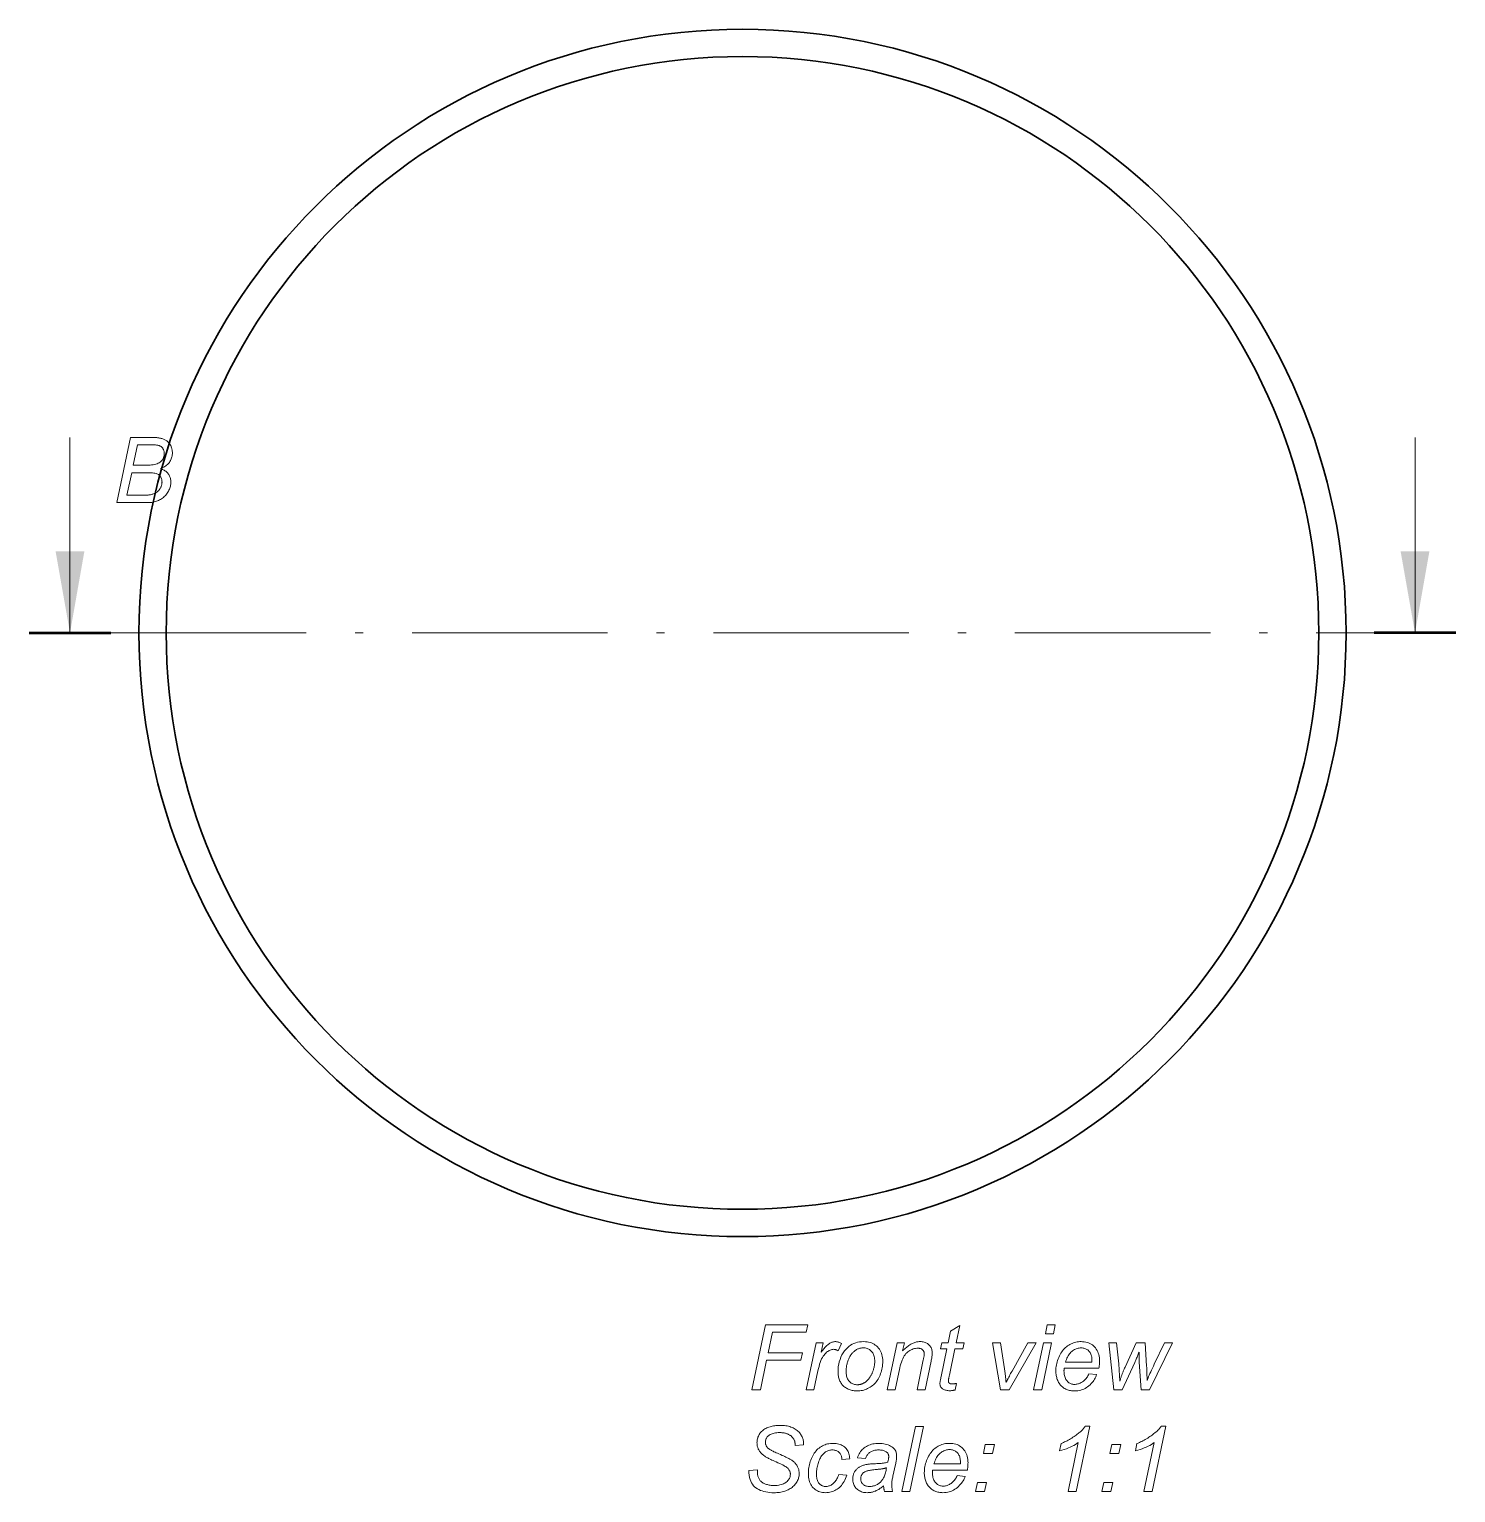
# Model space of a CAD drawing. Extents: x 0 to 297, y 0 to 530.
# Drawn here: x 64.9 to 152.4, y 440.6 to 530.4 of the extents above; entities that cross this region are included whole.
import ezdxf

# ---------------------------------------------------------------- set-up
doc = ezdxf.new("R2010")
doc.units = 0
doc.linetypes.add('DASHDOT', pattern=[18.5, 12, -3, 0.5, -3])

msp = doc.modelspace()

# ---------------------------------------------------------------- linework, layer by layer
at = {"color": 7, "lineweight": 13, "ltscale": 0.3}
for p, q in [((67.377, 493.399), (67.377, 505.399)), ((149.937, 493.399), (149.937, 505.399))]:
    msp.add_line(p, q, dxfattribs=at)
at = {"color": 7, "lineweight": 50, "ltscale": 0.125}
for p, q in [((64.877, 493.399), (69.877, 493.399)), ((152.437, 493.399), (147.437, 493.399))]:
    msp.add_line(p, q, dxfattribs=at)
at = {"color": 7, "linetype": 'DASHDOT', "lineweight": 13}
msp.add_line((69.877, 493.399), (147.437, 493.399), dxfattribs=at)
at = {"color": 7, "lineweight": 13}
for points in [[(70.245, 501.399), (71.082, 505.399), (72.321, 505.399), (72.387, 505.398), (72.449, 505.398), (72.508, 505.396), (72.564, 505.394), (72.616, 505.392), (72.664, 505.389), (72.709, 505.385), (72.751, 505.381), (72.789, 505.377), (72.823, 505.371), (72.876, 505.361), (72.927, 505.35), (72.976, 505.337), (73.024, 505.323), (73.07, 505.308), (73.114, 505.291), (73.157, 505.272), (73.198, 505.253), (73.237, 505.232), (73.275, 505.209), (73.311, 505.185), (73.345, 505.159), (73.378, 505.132), (73.409, 505.103), (73.438, 505.072), (73.466, 505.039), (73.492, 505.005), (73.516, 504.969), (73.539, 504.932), (73.56, 504.893), (73.579, 504.852), (73.596, 504.811), (73.611, 504.768), (73.624, 504.725), (73.636, 504.681), (73.645, 504.637), (73.652, 504.591), (73.657, 504.545), (73.66, 504.497), (73.661, 504.449), (73.659, 504.384), (73.654, 504.32), (73.645, 504.258), (73.632, 504.198), (73.615, 504.139), (73.596, 504.081), (73.572, 504.026), (73.545, 503.972), (73.514, 503.919), (73.479, 503.868), (73.441, 503.819), (73.399, 503.772), (73.353, 503.728), (73.303, 503.686), (73.25, 503.647), (73.192, 503.61), (73.131, 503.575), (73.066, 503.543), (72.997, 503.513), (72.924, 503.486), (72.987, 503.464), (73.047, 503.439), (73.104, 503.412), (73.158, 503.384), (73.208, 503.353), (73.255, 503.319), (73.299, 503.284), (73.339, 503.247), (73.376, 503.207), (73.41, 503.165), (73.44, 503.122), (73.468, 503.077), (73.492, 503.03), (73.513, 502.982), (73.531, 502.933), (73.545, 502.882), (73.556, 502.83), (73.564, 502.776), (73.569, 502.721), (73.571, 502.665), (73.569, 502.599), (73.563, 502.534), (73.554, 502.469), (73.54, 502.405), (73.523, 502.341), (73.503, 502.278), (73.478, 502.216), (73.449, 502.154), (73.417, 502.092), (73.381, 502.032), (73.342, 501.972), (73.3, 501.916), (73.256, 501.862), (73.21, 501.811), (73.161, 501.763), (73.109, 501.718), (73.056, 501.675), (72.999, 501.635), (72.94, 501.598), (72.879, 501.564), (72.816, 501.532), (72.751, 501.504), (72.685, 501.48), (72.618, 501.458), (72.549, 501.44), (72.478, 501.425), (72.406, 501.414), (72.333, 501.405), (72.258, 501.4), (72.182, 501.399)], [(71.26, 503.691), (72.07, 503.691), (72.183, 503.692), (72.29, 503.698), (72.389, 503.707), (72.483, 503.72), (72.57, 503.737), (72.65, 503.757), (72.724, 503.782), (72.791, 503.809), (72.852, 503.841), (72.906, 503.876), (72.955, 503.915), (72.998, 503.957), (73.037, 504.003), (73.07, 504.052), (73.098, 504.104), (73.121, 504.16), (73.139, 504.219), (73.151, 504.281), (73.159, 504.347), (73.162, 504.416), (73.161, 504.45), (73.158, 504.482), (73.154, 504.514), (73.149, 504.544), (73.142, 504.574), (73.133, 504.603), (73.123, 504.63), (73.111, 504.657), (73.097, 504.683), (73.082, 504.708), (73.066, 504.732), (73.049, 504.755), (73.03, 504.776), (73.011, 504.796), (72.99, 504.814), (72.968, 504.832), (72.946, 504.847), (72.922, 504.862), (72.897, 504.875), (72.871, 504.887), (72.842, 504.898), (72.809, 504.907), (72.771, 504.916), (72.728, 504.923), (72.68, 504.929), (72.628, 504.934), (72.571, 504.938), (72.51, 504.941), (72.444, 504.942), (72.373, 504.943), (71.522, 504.943)], [(70.875, 501.852), (71.786, 501.852), (71.857, 501.852), (71.922, 501.853), (71.983, 501.854), (72.039, 501.855), (72.09, 501.858), (72.136, 501.86), (72.178, 501.864), (72.215, 501.867), (72.247, 501.871), (72.275, 501.876), (72.325, 501.885), (72.372, 501.896), (72.418, 501.908), (72.462, 501.921), (72.505, 501.935), (72.545, 501.951), (72.583, 501.967), (72.62, 501.985), (72.654, 502.004), (72.687, 502.025), (72.718, 502.047), (72.747, 502.07), (72.776, 502.094), (72.802, 502.12), (72.828, 502.147), (72.852, 502.175), (72.875, 502.205), (72.896, 502.236), (72.916, 502.268), (72.935, 502.302), (72.952, 502.336), (72.967, 502.371), (72.981, 502.406), (72.993, 502.442), (73.003, 502.478), (73.011, 502.514), (73.017, 502.55), (73.021, 502.587), (73.024, 502.624), (73.025, 502.662), (73.023, 502.717), (73.018, 502.769), (73.009, 502.818), (72.997, 502.865), (72.981, 502.909), (72.962, 502.951), (72.939, 502.989), (72.912, 503.025), (72.883, 503.058), (72.849, 503.089), (72.811, 503.117), (72.766, 503.142), (72.715, 503.163), (72.657, 503.182), (72.594, 503.198), (72.523, 503.212), (72.447, 503.222), (72.364, 503.229), (72.275, 503.233), (72.179, 503.235), (71.164, 503.235)], [(109.226, 446.94), (110.061, 450.94), (112.661, 450.94), (112.565, 450.484), (110.5, 450.484), (110.235, 449.21), (112.339, 449.21), (112.244, 448.755), (110.14, 448.755), (109.761, 446.94)], [(127.248, 450.381), (127.365, 450.94), (127.856, 450.94), (127.739, 450.381)], [(121.802, 447.341), (121.72, 446.937), (121.684, 446.929), (121.649, 446.921), (121.614, 446.914), (121.58, 446.908), (121.545, 446.903), (121.511, 446.898), (121.477, 446.895), (121.443, 446.893), (121.409, 446.891), (121.376, 446.891), (121.318, 446.892), (121.263, 446.897), (121.21, 446.904), (121.159, 446.914), (121.111, 446.927), (121.065, 446.943), (121.022, 446.962), (120.981, 446.983), (120.943, 447.008), (120.907, 447.036), (120.882, 447.058), (120.859, 447.082), (120.84, 447.108), (120.823, 447.136), (120.808, 447.164), (120.797, 447.195), (120.787, 447.227), (120.781, 447.261), (120.777, 447.296), (120.776, 447.333), (120.776, 447.355), (120.778, 447.381), (120.782, 447.413), (120.787, 447.449), (120.793, 447.491), (120.801, 447.537), (120.81, 447.588), (120.821, 447.645), (120.833, 447.706), (120.847, 447.772), (121.199, 449.456), (120.808, 449.456), (120.887, 449.838), (121.278, 449.838), (121.428, 450.55), (121.993, 450.891), (121.771, 449.838), (122.257, 449.838), (122.175, 449.456), (121.692, 449.456), (121.357, 447.854), (121.345, 447.795), (121.334, 447.742), (121.325, 447.693), (121.317, 447.649), (121.31, 447.61), (121.304, 447.576), (121.3, 447.547), (121.297, 447.522), (121.295, 447.503), (121.294, 447.488), (121.295, 447.471), (121.296, 447.455), (121.299, 447.44), (121.302, 447.425), (121.307, 447.411), (121.312, 447.398), (121.319, 447.386), (121.326, 447.375), (121.335, 447.364), (121.344, 447.355), (121.355, 447.346), (121.367, 447.338), (121.381, 447.331), (121.395, 447.325), (121.411, 447.32), (121.428, 447.316), (121.447, 447.313), (121.466, 447.31), (121.487, 447.309), (121.51, 447.308), (121.542, 447.309), (121.574, 447.31), (121.605, 447.311), (121.635, 447.314), (121.664, 447.317), (121.693, 447.32), (121.721, 447.324), (121.749, 447.329), (121.776, 447.335)], [(112.571, 446.94), (113.177, 449.838), (113.613, 449.838), (113.49, 449.246), (113.535, 449.311), (113.58, 449.373), (113.624, 449.431), (113.668, 449.486), (113.712, 449.538), (113.756, 449.586), (113.799, 449.63), (113.842, 449.671), (113.885, 449.708), (113.928, 449.742), (113.971, 449.773), (114.014, 449.8), (114.058, 449.824), (114.101, 449.845), (114.145, 449.863), (114.189, 449.877), (114.233, 449.889), (114.277, 449.897), (114.322, 449.902), (114.366, 449.903), (114.396, 449.902), (114.428, 449.899), (114.461, 449.894), (114.495, 449.886), (114.531, 449.877), (114.568, 449.865), (114.606, 449.851), (114.646, 449.835), (114.687, 449.817), (114.729, 449.797), (114.527, 449.338), (114.501, 449.356), (114.475, 449.372), (114.448, 449.386), (114.421, 449.398), (114.393, 449.408), (114.365, 449.416), (114.336, 449.423), (114.306, 449.427), (114.277, 449.43), (114.246, 449.431), (114.194, 449.428), (114.142, 449.42), (114.09, 449.405), (114.037, 449.385), (113.984, 449.359), (113.93, 449.327), (113.877, 449.289), (113.823, 449.246), (113.769, 449.197), (113.714, 449.142), (113.661, 449.08), (113.61, 449.008), (113.561, 448.927), (113.515, 448.837), (113.471, 448.737), (113.429, 448.629), (113.39, 448.511), (113.353, 448.384), (113.318, 448.248), (113.286, 448.102), (113.04, 446.94)], [(114.519, 448.04), (114.524, 448.206), (114.539, 448.367), (114.564, 448.523), (114.599, 448.672), (114.644, 448.815), (114.699, 448.953), (114.764, 449.085), (114.839, 449.211), (114.924, 449.331), (115.018, 449.445), (115.103, 449.532), (115.193, 449.61), (115.289, 449.679), (115.389, 449.738), (115.495, 449.789), (115.605, 449.83), (115.721, 449.862), (115.842, 449.885), (115.968, 449.899), (116.099, 449.903), (116.202, 449.9), (116.3, 449.89), (116.395, 449.874), (116.485, 449.851), (116.572, 449.821), (116.654, 449.785), (116.733, 449.743), (116.807, 449.694), (116.877, 449.638), (116.943, 449.576), (117.004, 449.508), (117.059, 449.436), (117.107, 449.359), (117.149, 449.277), (117.184, 449.191), (117.213, 449.1), (117.235, 449.005), (117.251, 448.905), (117.261, 448.801), (117.264, 448.692), (117.262, 448.593), (117.256, 448.495), (117.246, 448.398), (117.232, 448.303), (117.214, 448.21), (117.191, 448.118), (117.165, 448.027), (117.135, 447.937), (117.1, 447.849), (117.062, 447.763), (117.02, 447.679), (116.975, 447.599), (116.926, 447.523), (116.873, 447.451), (116.818, 447.383), (116.758, 447.319), (116.696, 447.259), (116.63, 447.203), (116.561, 447.152), (116.488, 447.104), (116.413, 447.06), (116.337, 447.021), (116.261, 446.987), (116.183, 446.957), (116.105, 446.932), (116.027, 446.911), (115.947, 446.895), (115.867, 446.884), (115.785, 446.877), (115.703, 446.875), (115.636, 446.876), (115.57, 446.88), (115.506, 446.888), (115.442, 446.898), (115.38, 446.911), (115.319, 446.927), (115.26, 446.945), (115.201, 446.967), (115.144, 446.992), (115.088, 447.019), (115.034, 447.049), (114.982, 447.082), (114.934, 447.117), (114.887, 447.154), (114.844, 447.194), (114.803, 447.236), (114.764, 447.28), (114.729, 447.327), (114.696, 447.377), (114.665, 447.428), (114.637, 447.482), (114.613, 447.538), (114.591, 447.595), (114.572, 447.653), (114.556, 447.714), (114.542, 447.776), (114.532, 447.839), (114.525, 447.904), (114.521, 447.971)], [(115.013, 448.089), (115.015, 448.009), (115.021, 447.933), (115.031, 447.861), (115.044, 447.793), (115.062, 447.729), (115.084, 447.669), (115.109, 447.613), (115.139, 447.561), (115.172, 447.512), (115.209, 447.468), (115.25, 447.428), (115.292, 447.392), (115.337, 447.36), (115.384, 447.333), (115.432, 447.309), (115.483, 447.29), (115.537, 447.276), (115.592, 447.265), (115.649, 447.259), (115.709, 447.257), (115.74, 447.257), (115.772, 447.259), (115.803, 447.262), (115.835, 447.267), (115.866, 447.273), (115.898, 447.28), (115.929, 447.288), (115.96, 447.298), (115.991, 447.309), (116.023, 447.321), (116.053, 447.334), (116.084, 447.349), (116.114, 447.365), (116.143, 447.383), (116.173, 447.402), (116.201, 447.422), (116.23, 447.443), (116.257, 447.466), (116.285, 447.49), (116.312, 447.516), (116.338, 447.542), (116.364, 447.57), (116.388, 447.598), (116.412, 447.626), (116.436, 447.656), (116.458, 447.686), (116.48, 447.717), (116.5, 447.749), (116.52, 447.781), (116.54, 447.815), (116.558, 447.848), (116.576, 447.883), (116.593, 447.918), (116.609, 447.953), (116.625, 447.989), (116.639, 448.025), (116.653, 448.062), (116.667, 448.1), (116.679, 448.138), (116.691, 448.176), (116.707, 448.23), (116.721, 448.283), (116.734, 448.336), (116.745, 448.389), (116.754, 448.441), (116.762, 448.492), (116.768, 448.544), (116.772, 448.594), (116.775, 448.645), (116.776, 448.694), (116.774, 448.771), (116.768, 448.845), (116.758, 448.914), (116.744, 448.981), (116.726, 449.043), (116.704, 449.103), (116.679, 449.158), (116.649, 449.211), (116.615, 449.259), (116.578, 449.304), (116.537, 449.346), (116.495, 449.382), (116.45, 449.415), (116.403, 449.443), (116.354, 449.467), (116.304, 449.487), (116.251, 449.502), (116.196, 449.513), (116.139, 449.519), (116.08, 449.521), (116.034, 449.52), (115.989, 449.517), (115.944, 449.511), (115.901, 449.504), (115.858, 449.494), (115.816, 449.481), (115.775, 449.467), (115.735, 449.451), (115.696, 449.432), (115.657, 449.411), (115.619, 449.388), (115.582, 449.362), (115.546, 449.335), (115.51, 449.306), (115.475, 449.275), (115.441, 449.241), (115.408, 449.206), (115.375, 449.168), (115.343, 449.129), (115.312, 449.087), (115.282, 449.044), (115.253, 448.999), (115.227, 448.953), (115.202, 448.906), (115.178, 448.857), (115.156, 448.807), (115.136, 448.755), (115.117, 448.702), (115.101, 448.648), (115.085, 448.592), (115.072, 448.536), (115.059, 448.482), (115.048, 448.428), (115.039, 448.376), (115.031, 448.325), (115.025, 448.275), (115.019, 448.227), (115.016, 448.18), (115.014, 448.134)], [(117.54, 446.94), (118.145, 449.838), (118.593, 449.838), (118.486, 449.333), (118.544, 449.391), (118.602, 449.445), (118.658, 449.497), (118.714, 449.545), (118.769, 449.59), (118.823, 449.632), (118.876, 449.67), (118.929, 449.706), (118.981, 449.738), (119.032, 449.767), (119.083, 449.793), (119.134, 449.816), (119.185, 449.836), (119.237, 449.854), (119.289, 449.869), (119.341, 449.881), (119.393, 449.891), (119.445, 449.898), (119.498, 449.902), (119.55, 449.903), (119.619, 449.901), (119.685, 449.896), (119.748, 449.886), (119.808, 449.873), (119.865, 449.855), (119.918, 449.834), (119.969, 449.81), (120.017, 449.781), (120.061, 449.749), (120.103, 449.712), (120.141, 449.673), (120.175, 449.631), (120.205, 449.586), (120.231, 449.539), (120.253, 449.489), (120.271, 449.437), (120.286, 449.382), (120.296, 449.325), (120.302, 449.265), (120.304, 449.202), (120.303, 449.168), (120.301, 449.13), (120.297, 449.089), (120.292, 449.044), (120.286, 448.995), (120.278, 448.942), (120.269, 448.886), (120.258, 448.826), (120.246, 448.762), (120.233, 448.694), (119.864, 446.94), (119.37, 446.94), (119.755, 448.776), (119.766, 448.828), (119.776, 448.878), (119.784, 448.924), (119.792, 448.968), (119.798, 449.009), (119.803, 449.047), (119.807, 449.083), (119.81, 449.115), (119.812, 449.145), (119.812, 449.172), (119.811, 449.2), (119.808, 449.228), (119.803, 449.254), (119.796, 449.279), (119.788, 449.303), (119.777, 449.326), (119.764, 449.348), (119.749, 449.368), (119.732, 449.388), (119.713, 449.407), (119.692, 449.424), (119.669, 449.439), (119.645, 449.453), (119.619, 449.464), (119.591, 449.474), (119.561, 449.482), (119.53, 449.489), (119.497, 449.493), (119.462, 449.496), (119.425, 449.497), (119.35, 449.494), (119.277, 449.486), (119.205, 449.472), (119.135, 449.453), (119.067, 449.428), (119, 449.398), (118.935, 449.363), (118.871, 449.322), (118.81, 449.276), (118.75, 449.224), (118.692, 449.165), (118.638, 449.099), (118.586, 449.025), (118.538, 448.943), (118.493, 448.853), (118.451, 448.756), (118.412, 448.651), (118.376, 448.538), (118.344, 448.417), (118.314, 448.288), (118.033, 446.94)], [(124.484, 446.94), (124.009, 449.838), (124.489, 449.838), (124.737, 448.242), (124.746, 448.186), (124.755, 448.124), (124.764, 448.055), (124.773, 447.979), (124.783, 447.897), (124.793, 447.808), (124.804, 447.713), (124.815, 447.611), (124.827, 447.503), (124.838, 447.388), (124.868, 447.45), (124.898, 447.514), (124.931, 447.581), (124.965, 447.649), (125, 447.718), (125.037, 447.79), (125.076, 447.863), (125.116, 447.938), (125.158, 448.015), (125.201, 448.094), (126.17, 449.838), (126.691, 449.838), (125.032, 446.94)], [(126.527, 446.94), (127.133, 449.838), (127.627, 449.838), (127.021, 446.94)], [(129.916, 447.925), (130.396, 447.876), (130.373, 447.805), (130.344, 447.734), (130.31, 447.665), (130.27, 447.596), (130.225, 447.527), (130.175, 447.46), (130.119, 447.393), (130.058, 447.327), (129.992, 447.261), (129.92, 447.197), (129.844, 447.135), (129.766, 447.081), (129.684, 447.032), (129.599, 446.99), (129.512, 446.955), (129.422, 446.926), (129.329, 446.904), (129.233, 446.887), (129.134, 446.878), (129.032, 446.875), (128.968, 446.876), (128.905, 446.881), (128.844, 446.888), (128.783, 446.898), (128.723, 446.912), (128.665, 446.928), (128.607, 446.947), (128.551, 446.97), (128.496, 446.995), (128.441, 447.023), (128.389, 447.054), (128.339, 447.088), (128.292, 447.125), (128.247, 447.164), (128.205, 447.206), (128.165, 447.25), (128.128, 447.298), (128.093, 447.348), (128.061, 447.4), (128.032, 447.456), (128.005, 447.513), (127.981, 447.572), (127.96, 447.633), (127.942, 447.695), (127.927, 447.759), (127.914, 447.825), (127.904, 447.892), (127.897, 447.96), (127.893, 448.031), (127.892, 448.102), (127.894, 448.197), (127.9, 448.291), (127.911, 448.385), (127.927, 448.478), (127.946, 448.57), (127.971, 448.662), (127.999, 448.753), (128.032, 448.844), (128.069, 448.934), (128.111, 449.023), (128.156, 449.11), (128.204, 449.193), (128.255, 449.27), (128.308, 449.344), (128.363, 449.412), (128.421, 449.476), (128.482, 449.536), (128.546, 449.59), (128.612, 449.641), (128.68, 449.686), (128.751, 449.728), (128.822, 449.764), (128.895, 449.797), (128.969, 449.825), (129.044, 449.849), (129.12, 449.869), (129.197, 449.884), (129.276, 449.895), (129.355, 449.901), (129.436, 449.903), (129.537, 449.9), (129.635, 449.89), (129.728, 449.874), (129.817, 449.852), (129.902, 449.823), (129.983, 449.787), (130.059, 449.745), (130.132, 449.697), (130.2, 449.642), (130.264, 449.581), (130.323, 449.515), (130.375, 449.443), (130.422, 449.367), (130.462, 449.286), (130.496, 449.201), (130.524, 449.11), (130.546, 449.016), (130.561, 448.916), (130.571, 448.812), (130.574, 448.703), (130.573, 448.66), (130.572, 448.617), (130.57, 448.574), (130.568, 448.531), (130.564, 448.487), (130.56, 448.443), (130.555, 448.399), (130.549, 448.355), (130.543, 448.311), (130.535, 448.266), (128.402, 448.266), (128.4, 448.249), (128.398, 448.233), (128.396, 448.217), (128.395, 448.201), (128.394, 448.186), (128.393, 448.171), (128.392, 448.156), (128.391, 448.141), (128.391, 448.127), (128.391, 448.113), (128.393, 448.034), (128.398, 447.958), (128.408, 447.887), (128.421, 447.819), (128.438, 447.755), (128.458, 447.695), (128.482, 447.638), (128.51, 447.586), (128.542, 447.537), (128.578, 447.493), (128.616, 447.452), (128.656, 447.415), (128.697, 447.383), (128.741, 447.355), (128.785, 447.332), (128.832, 447.313), (128.88, 447.298), (128.93, 447.287), (128.982, 447.281), (129.035, 447.278), (129.085, 447.28), (129.136, 447.285), (129.186, 447.293), (129.236, 447.305), (129.286, 447.32), (129.336, 447.338), (129.386, 447.36), (129.436, 447.385), (129.485, 447.413), (129.534, 447.445), (129.582, 447.48), (129.628, 447.517), (129.672, 447.558), (129.713, 447.602), (129.752, 447.648), (129.79, 447.698), (129.824, 447.75), (129.857, 447.805), (129.888, 447.864)], [(128.481, 448.643), (130.107, 448.643), (130.108, 448.658), (130.108, 448.671), (130.108, 448.685), (130.109, 448.697), (130.109, 448.708), (130.109, 448.719), (130.11, 448.728), (130.11, 448.737), (130.11, 448.745), (130.11, 448.752), (130.108, 448.824), (130.102, 448.893), (130.093, 448.959), (130.08, 449.021), (130.063, 449.08), (130.043, 449.135), (130.019, 449.186), (129.991, 449.235), (129.96, 449.279), (129.924, 449.321), (129.886, 449.358), (129.846, 449.392), (129.803, 449.422), (129.759, 449.447), (129.712, 449.469), (129.663, 449.487), (129.612, 449.501), (129.559, 449.511), (129.504, 449.517), (129.447, 449.518), (129.384, 449.516), (129.322, 449.51), (129.262, 449.499), (129.203, 449.484), (129.144, 449.464), (129.087, 449.44), (129.031, 449.412), (128.976, 449.379), (128.922, 449.342), (128.87, 449.3), (128.819, 449.254), (128.771, 449.204), (128.725, 449.149), (128.682, 449.09), (128.642, 449.027), (128.605, 448.959), (128.57, 448.886), (128.538, 448.81), (128.508, 448.728)], [(131.447, 446.94), (131.144, 449.838), (131.619, 449.838), (131.75, 448.536), (131.802, 447.805), (131.803, 447.787), (131.804, 447.766), (131.805, 447.741), (131.807, 447.713), (131.808, 447.682), (131.81, 447.647), (131.812, 447.609), (131.814, 447.568), (131.816, 447.523), (131.818, 447.475), (131.834, 447.529), (131.85, 447.581), (131.865, 447.63), (131.879, 447.677), (131.894, 447.721), (131.907, 447.762), (131.92, 447.801), (131.933, 447.837), (131.945, 447.871), (131.957, 447.902), (131.969, 447.933), (131.983, 447.966), (131.998, 448.003), (132.014, 448.041), (132.031, 448.082), (132.05, 448.126), (132.071, 448.172), (132.092, 448.221), (132.115, 448.272), (132.14, 448.326), (132.83, 449.838), (133.368, 449.838), (133.463, 448.389), (133.467, 448.321), (133.471, 448.248), (133.475, 448.171), (133.478, 448.089), (133.481, 448.004), (133.483, 447.913), (133.486, 447.818), (133.488, 447.719), (133.489, 447.616), (133.49, 447.508), (133.519, 447.584), (133.552, 447.665), (133.588, 447.753), (133.627, 447.845), (133.67, 447.944), (133.716, 448.048), (133.766, 448.159), (133.819, 448.274), (133.875, 448.396), (133.935, 448.523), (134.557, 449.838), (135.051, 449.838), (133.635, 446.94), (133.122, 446.94), (133.013, 448.64), (133.011, 448.675), (133.009, 448.715), (133.007, 448.762), (133.005, 448.815), (133.003, 448.873), (133.002, 448.938), (133, 449.009), (132.999, 449.085), (132.998, 449.168), (132.997, 449.257), (132.974, 449.198), (132.95, 449.138), (132.926, 449.077), (132.901, 449.016), (132.874, 448.953), (132.848, 448.89), (132.82, 448.825), (132.791, 448.76), (132.762, 448.693), (132.732, 448.626), (131.965, 446.94)], [(109.05, 441.991), (109.574, 442.04), (109.568, 441.901), (109.569, 441.855), (109.572, 441.809), (109.578, 441.765), (109.585, 441.721), (109.595, 441.678), (109.607, 441.636), (109.62, 441.595), (109.636, 441.555), (109.654, 441.515), (109.675, 441.476), (109.697, 441.439), (109.723, 441.403), (109.751, 441.369), (109.782, 441.336), (109.816, 441.306), (109.852, 441.277), (109.892, 441.25), (109.934, 441.224), (109.979, 441.201), (110.027, 441.179), (110.077, 441.159), (110.129, 441.141), (110.182, 441.125), (110.238, 441.112), (110.295, 441.1), (110.355, 441.091), (110.416, 441.083), (110.479, 441.078), (110.544, 441.075), (110.611, 441.074), (110.704, 441.076), (110.793, 441.082), (110.878, 441.093), (110.958, 441.107), (111.034, 441.126), (111.105, 441.149), (111.171, 441.177), (111.233, 441.208), (111.29, 441.244), (111.343, 441.284), (111.391, 441.326), (111.434, 441.37), (111.472, 441.415), (111.505, 441.462), (111.532, 441.509), (111.555, 441.558), (111.573, 441.607), (111.585, 441.658), (111.593, 441.711), (111.596, 441.764), (111.594, 441.801), (111.59, 441.838), (111.583, 441.874), (111.574, 441.909), (111.562, 441.944), (111.547, 441.978), (111.53, 442.012), (111.51, 442.044), (111.487, 442.076), (111.462, 442.108), (111.43, 442.14), (111.388, 442.173), (111.337, 442.209), (111.277, 442.248), (111.207, 442.288), (111.128, 442.331), (111.04, 442.375), (110.941, 442.422), (110.834, 442.471), (110.717, 442.523), (110.626, 442.563), (110.54, 442.601), (110.461, 442.637), (110.387, 442.671), (110.32, 442.703), (110.259, 442.734), (110.203, 442.762), (110.154, 442.789), (110.11, 442.814), (110.073, 442.836), (110.02, 442.872), (109.971, 442.909), (109.924, 442.946), (109.88, 442.983), (109.838, 443.022), (109.8, 443.061), (109.764, 443.1), (109.732, 443.14), (109.702, 443.181), (109.675, 443.222), (109.65, 443.265), (109.628, 443.308), (109.609, 443.353), (109.593, 443.399), (109.578, 443.446), (109.567, 443.494), (109.558, 443.543), (109.552, 443.594), (109.548, 443.646), (109.546, 443.699), (109.548, 443.76), (109.553, 443.82), (109.562, 443.878), (109.573, 443.936), (109.589, 443.992), (109.607, 444.047), (109.629, 444.101), (109.655, 444.154), (109.683, 444.205), (109.716, 444.255), (109.751, 444.304), (109.79, 444.35), (109.831, 444.394), (109.876, 444.435), (109.924, 444.474), (109.975, 444.511), (110.029, 444.545), (110.087, 444.577), (110.147, 444.607), (110.211, 444.634), (110.277, 444.659), (110.345, 444.682), (110.414, 444.701), (110.485, 444.718), (110.558, 444.733), (110.632, 444.745), (110.708, 444.754), (110.786, 444.76), (110.865, 444.764), (110.946, 444.765), (111.042, 444.764), (111.135, 444.759), (111.225, 444.751), (111.312, 444.739), (111.396, 444.725), (111.477, 444.707), (111.555, 444.685), (111.63, 444.661), (111.701, 444.633), (111.77, 444.602), (111.835, 444.568), (111.897, 444.532), (111.955, 444.494), (112.009, 444.453), (112.06, 444.411), (112.107, 444.366), (112.15, 444.319), (112.189, 444.27), (112.225, 444.219), (112.257, 444.165), (112.286, 444.111), (112.312, 444.057), (112.334, 444.004), (112.354, 443.951), (112.371, 443.898), (112.384, 443.847), (112.395, 443.795), (112.403, 443.744), (112.407, 443.694), (112.409, 443.644), (112.409, 443.639), (112.409, 443.633), (112.408, 443.626), (112.408, 443.619), (112.408, 443.611), (112.408, 443.603), (112.407, 443.594), (112.407, 443.584), (112.406, 443.573), (112.406, 443.562), (111.89, 443.521), (111.89, 443.554), (111.889, 443.586), (111.887, 443.616), (111.885, 443.645), (111.883, 443.672), (111.879, 443.698), (111.875, 443.722), (111.871, 443.745), (111.866, 443.766), (111.86, 443.786), (111.849, 443.819), (111.836, 443.85), (111.822, 443.881), (111.807, 443.911), (111.791, 443.939), (111.773, 443.967), (111.754, 443.994), (111.734, 444.019), (111.713, 444.044), (111.691, 444.067), (111.667, 444.089), (111.642, 444.111), (111.615, 444.132), (111.586, 444.151), (111.555, 444.17), (111.523, 444.188), (111.488, 444.205), (111.453, 444.221), (111.415, 444.237), (111.376, 444.251), (111.335, 444.264), (111.294, 444.276), (111.251, 444.287), (111.208, 444.296), (111.163, 444.303), (111.118, 444.31), (111.072, 444.314), (111.024, 444.318), (110.976, 444.32), (110.927, 444.321), (110.842, 444.319), (110.76, 444.313), (110.683, 444.303), (110.609, 444.289), (110.539, 444.272), (110.473, 444.25), (110.411, 444.224), (110.353, 444.195), (110.298, 444.162), (110.248, 444.124), (110.212, 444.093), (110.181, 444.06), (110.153, 444.025), (110.129, 443.988), (110.108, 443.95), (110.092, 443.909), (110.079, 443.866), (110.07, 443.821), (110.064, 443.775), (110.062, 443.726), (110.063, 443.697), (110.065, 443.668), (110.069, 443.64), (110.074, 443.613), (110.081, 443.586), (110.09, 443.56), (110.1, 443.535), (110.111, 443.51), (110.124, 443.486), (110.138, 443.463), (110.155, 443.439), (110.174, 443.416), (110.195, 443.393), (110.219, 443.37), (110.246, 443.348), (110.274, 443.325), (110.306, 443.302), (110.339, 443.28), (110.375, 443.257), (110.414, 443.235), (110.446, 443.217), (110.486, 443.197), (110.534, 443.173), (110.59, 443.147), (110.653, 443.117), (110.725, 443.084), (110.804, 443.048), (110.891, 443.009), (110.986, 442.966), (111.088, 442.921), (111.172, 442.884), (111.25, 442.848), (111.323, 442.814), (111.39, 442.781), (111.452, 442.75), (111.509, 442.721), (111.561, 442.694), (111.607, 442.668), (111.647, 442.643), (111.683, 442.621), (111.725, 442.591), (111.766, 442.561), (111.805, 442.529), (111.841, 442.495), (111.876, 442.461), (111.908, 442.425), (111.939, 442.388), (111.967, 442.35), (111.994, 442.311), (112.018, 442.27), (112.041, 442.228), (112.061, 442.186), (112.078, 442.142), (112.094, 442.096), (112.106, 442.05), (112.117, 442.003), (112.125, 441.954), (112.131, 441.905), (112.135, 441.854), (112.136, 441.802), (112.134, 441.738), (112.128, 441.674), (112.118, 441.612), (112.104, 441.551), (112.086, 441.49), (112.065, 441.431), (112.039, 441.372), (112.009, 441.315), (111.976, 441.259), (111.938, 441.203), (111.897, 441.15), (111.853, 441.099), (111.806, 441.05), (111.755, 441.004), (111.702, 440.96), (111.646, 440.919), (111.587, 440.88), (111.525, 440.844), (111.459, 440.81), (111.391, 440.779), (111.32, 440.751), (111.247, 440.725), (111.172, 440.703), (111.095, 440.683), (111.016, 440.667), (110.935, 440.653), (110.852, 440.643), (110.767, 440.635), (110.68, 440.631), (110.591, 440.629), (110.458, 440.632), (110.33, 440.641), (110.206, 440.656), (110.088, 440.676), (109.974, 440.703), (109.866, 440.736), (109.763, 440.774), (109.664, 440.818), (109.571, 440.869), (109.482, 440.925), (109.401, 440.989), (109.327, 441.062), (109.263, 441.145), (109.207, 441.238), (109.159, 441.339), (109.12, 441.451), (109.09, 441.572), (109.068, 441.702), (109.055, 441.841)], [(118.433, 440.697), (119.268, 444.697), (119.762, 444.697), (118.927, 440.697)], [(128.638, 440.697), (129.271, 443.718), (129.186, 443.655), (129.094, 443.594), (128.995, 443.536), (128.89, 443.481), (128.778, 443.428), (128.66, 443.378), (128.535, 443.33), (128.403, 443.285), (128.264, 443.242), (128.119, 443.202), (128.212, 443.649), (128.286, 443.68), (128.359, 443.712), (128.432, 443.746), (128.505, 443.782), (128.578, 443.819), (128.651, 443.859), (128.723, 443.9), (128.795, 443.943), (128.867, 443.988), (128.939, 444.034), (129.009, 444.081), (129.076, 444.127), (129.139, 444.171), (129.198, 444.215), (129.253, 444.257), (129.306, 444.297), (129.354, 444.337), (129.399, 444.376), (129.44, 444.413), (129.478, 444.449), (129.5, 444.471), (129.521, 444.494), (129.543, 444.519), (129.564, 444.544), (129.585, 444.57), (129.605, 444.597), (129.626, 444.624), (129.646, 444.653), (129.666, 444.683), (129.686, 444.714), (129.972, 444.714), (129.134, 440.697)], [(133.298, 440.697), (133.931, 443.718), (133.846, 443.655), (133.754, 443.594), (133.656, 443.536), (133.55, 443.481), (133.439, 443.428), (133.32, 443.378), (133.195, 443.33), (133.063, 443.285), (132.925, 443.242), (132.78, 443.202), (132.872, 443.649), (132.946, 443.68), (133.019, 443.712), (133.093, 443.746), (133.166, 443.782), (133.238, 443.819), (133.311, 443.859), (133.383, 443.9), (133.456, 443.943), (133.528, 443.988), (133.6, 444.034), (133.67, 444.081), (133.736, 444.127), (133.799, 444.171), (133.858, 444.215), (133.914, 444.257), (133.966, 444.297), (134.014, 444.337), (134.059, 444.376), (134.101, 444.413), (134.138, 444.449), (134.16, 444.471), (134.182, 444.494), (134.203, 444.519), (134.224, 444.544), (134.245, 444.57), (134.266, 444.597), (134.286, 444.624), (134.306, 444.653), (134.326, 444.683), (134.346, 444.714), (134.632, 444.714), (133.795, 440.697)], [(114.57, 441.753), (115.063, 441.701), (115.025, 441.596), (114.983, 441.495), (114.938, 441.401), (114.89, 441.312), (114.839, 441.228), (114.784, 441.15), (114.727, 441.078), (114.666, 441.012), (114.602, 440.951), (114.535, 440.895), (114.466, 440.845), (114.395, 440.8), (114.322, 440.761), (114.246, 440.727), (114.17, 440.698), (114.091, 440.674), (114.01, 440.655), (113.927, 440.642), (113.843, 440.634), (113.757, 440.632), (113.664, 440.635), (113.575, 440.644), (113.489, 440.659), (113.407, 440.681), (113.329, 440.708), (113.254, 440.742), (113.183, 440.781), (113.116, 440.827), (113.052, 440.879), (112.991, 440.937), (112.935, 441.001), (112.886, 441.069), (112.842, 441.143), (112.803, 441.221), (112.771, 441.304), (112.745, 441.391), (112.724, 441.484), (112.71, 441.582), (112.701, 441.684), (112.698, 441.791), (112.7, 441.886), (112.705, 441.981), (112.715, 442.075), (112.728, 442.169), (112.745, 442.262), (112.766, 442.355), (112.79, 442.448), (112.818, 442.54), (112.85, 442.633), (112.886, 442.725), (112.925, 442.814), (112.968, 442.899), (113.014, 442.98), (113.063, 443.056), (113.115, 443.128), (113.17, 443.196), (113.229, 443.259), (113.291, 443.317), (113.356, 443.372), (113.425, 443.422), (113.496, 443.467), (113.569, 443.508), (113.644, 443.543), (113.721, 443.574), (113.8, 443.601), (113.882, 443.622), (113.965, 443.639), (114.05, 443.651), (114.137, 443.658), (114.226, 443.66), (114.317, 443.658), (114.405, 443.65), (114.488, 443.637), (114.568, 443.618), (114.644, 443.595), (114.716, 443.566), (114.784, 443.531), (114.848, 443.492), (114.909, 443.447), (114.965, 443.397), (115.017, 443.343), (115.063, 443.285), (115.104, 443.224), (115.14, 443.159), (115.17, 443.091), (115.194, 443.02), (115.214, 442.945), (115.227, 442.867), (115.235, 442.785), (115.238, 442.7), (114.752, 442.667), (114.75, 442.721), (114.745, 442.773), (114.737, 442.822), (114.726, 442.868), (114.711, 442.913), (114.694, 442.955), (114.673, 442.994), (114.649, 443.031), (114.623, 443.066), (114.593, 443.098), (114.56, 443.128), (114.526, 443.154), (114.49, 443.178), (114.451, 443.198), (114.411, 443.215), (114.369, 443.229), (114.324, 443.24), (114.278, 443.248), (114.23, 443.252), (114.179, 443.254), (114.121, 443.252), (114.064, 443.246), (114.008, 443.237), (113.954, 443.224), (113.902, 443.207), (113.851, 443.186), (113.802, 443.162), (113.754, 443.133), (113.708, 443.101), (113.664, 443.066), (113.621, 443.026), (113.58, 442.982), (113.541, 442.935), (113.504, 442.884), (113.469, 442.829), (113.436, 442.769), (113.404, 442.706), (113.375, 442.639), (113.347, 442.569), (113.321, 442.494), (113.298, 442.418), (113.277, 442.342), (113.258, 442.267), (113.242, 442.192), (113.228, 442.118), (113.217, 442.044), (113.208, 441.971), (113.202, 441.899), (113.198, 441.827), (113.197, 441.756), (113.199, 441.684), (113.204, 441.615), (113.212, 441.55), (113.223, 441.489), (113.238, 441.431), (113.256, 441.377), (113.277, 441.327), (113.302, 441.281), (113.33, 441.238), (113.361, 441.199), (113.394, 441.164), (113.429, 441.132), (113.466, 441.105), (113.504, 441.081), (113.544, 441.06), (113.585, 441.043), (113.627, 441.03), (113.672, 441.021), (113.717, 441.016), (113.765, 441.014), (113.812, 441.016), (113.86, 441.021), (113.907, 441.03), (113.953, 441.043), (114, 441.059), (114.045, 441.08), (114.091, 441.103), (114.136, 441.131), (114.18, 441.162), (114.224, 441.197), (114.267, 441.235), (114.309, 441.277), (114.348, 441.323), (114.385, 441.373), (114.421, 441.427), (114.454, 441.485), (114.486, 441.546), (114.516, 441.611), (114.544, 441.68)], [(117.317, 441.057), (117.266, 441.014), (117.215, 440.974), (117.165, 440.935), (117.115, 440.9), (117.065, 440.866), (117.016, 440.835), (116.967, 440.806), (116.919, 440.78), (116.871, 440.756), (116.823, 440.734), (116.776, 440.715), (116.727, 440.697), (116.678, 440.682), (116.628, 440.669), (116.578, 440.657), (116.527, 440.648), (116.475, 440.641), (116.423, 440.636), (116.37, 440.633), (116.316, 440.632), (116.237, 440.634), (116.162, 440.641), (116.089, 440.653), (116.02, 440.67), (115.954, 440.691), (115.891, 440.717), (115.831, 440.747), (115.774, 440.783), (115.72, 440.823), (115.669, 440.868), (115.623, 440.916), (115.581, 440.967), (115.544, 441.021), (115.512, 441.078), (115.485, 441.137), (115.463, 441.199), (115.446, 441.263), (115.433, 441.33), (115.426, 441.4), (115.424, 441.472), (115.425, 441.52), (115.428, 441.567), (115.434, 441.613), (115.441, 441.657), (115.451, 441.701), (115.463, 441.743), (115.478, 441.785), (115.494, 441.825), (115.513, 441.864), (115.534, 441.902), (115.557, 441.939), (115.581, 441.974), (115.607, 442.007), (115.634, 442.04), (115.663, 442.07), (115.693, 442.1), (115.724, 442.127), (115.757, 442.154), (115.792, 442.179), (115.827, 442.202), (115.865, 442.224), (115.904, 442.245), (115.944, 442.264), (115.987, 442.282), (116.031, 442.299), (116.076, 442.315), (116.123, 442.329), (116.172, 442.342), (116.223, 442.354), (116.275, 442.364), (116.311, 442.371), (116.353, 442.377), (116.402, 442.383), (116.456, 442.388), (116.516, 442.394), (116.582, 442.399), (116.654, 442.404), (116.732, 442.408), (116.817, 442.412), (116.907, 442.416), (116.997, 442.421), (117.082, 442.426), (117.162, 442.433), (117.237, 442.441), (117.306, 442.45), (117.37, 442.461), (117.429, 442.472), (117.482, 442.485), (117.531, 442.499), (117.574, 442.514), (117.585, 442.554), (117.594, 442.592), (117.603, 442.629), (117.61, 442.665), (117.617, 442.699), (117.622, 442.732), (117.626, 442.764), (117.629, 442.794), (117.63, 442.823), (117.631, 442.85), (117.63, 442.884), (117.626, 442.916), (117.62, 442.947), (117.611, 442.976), (117.6, 443.004), (117.586, 443.03), (117.569, 443.055), (117.551, 443.078), (117.529, 443.1), (117.505, 443.12), (117.47, 443.146), (117.43, 443.169), (117.388, 443.19), (117.343, 443.207), (117.294, 443.222), (117.242, 443.235), (117.187, 443.244), (117.129, 443.251), (117.068, 443.255), (117.003, 443.257), (116.942, 443.255), (116.884, 443.251), (116.827, 443.244), (116.773, 443.235), (116.721, 443.222), (116.671, 443.207), (116.623, 443.189), (116.578, 443.168), (116.535, 443.145), (116.495, 443.119), (116.456, 443.09), (116.42, 443.059), (116.386, 443.026), (116.354, 442.99), (116.324, 442.952), (116.296, 442.912), (116.27, 442.869), (116.247, 442.824), (116.226, 442.777), (116.207, 442.727), (115.707, 442.771), (115.74, 442.855), (115.776, 442.935), (115.815, 443.011), (115.858, 443.083), (115.905, 443.152), (115.955, 443.216), (116.009, 443.276), (116.066, 443.331), (116.127, 443.383), (116.192, 443.431), (116.26, 443.475), (116.331, 443.514), (116.406, 443.548), (116.485, 443.578), (116.567, 443.603), (116.652, 443.624), (116.741, 443.64), (116.833, 443.651), (116.929, 443.658), (117.028, 443.66), (117.133, 443.658), (117.234, 443.65), (117.33, 443.637), (117.422, 443.619), (117.51, 443.596), (117.592, 443.568), (117.671, 443.535), (117.745, 443.496), (117.814, 443.453), (117.879, 443.404), (117.925, 443.365), (117.966, 443.323), (118.002, 443.279), (118.033, 443.233), (118.059, 443.184), (118.081, 443.133), (118.098, 443.08), (118.11, 443.025), (118.117, 442.967), (118.119, 442.907), (118.119, 442.86), (118.117, 442.812), (118.113, 442.762), (118.108, 442.71), (118.102, 442.657), (118.095, 442.603), (118.086, 442.547), (118.076, 442.489), (118.064, 442.43), (118.051, 442.37), (117.89, 441.649), (117.876, 441.582), (117.863, 441.517), (117.851, 441.455), (117.841, 441.395), (117.833, 441.338), (117.826, 441.283), (117.821, 441.231), (117.817, 441.181), (117.815, 441.135), (117.814, 441.09), (117.814, 441.062), (117.816, 441.031), (117.819, 440.997), (117.823, 440.962), (117.829, 440.924), (117.835, 440.883), (117.843, 440.84), (117.852, 440.795), (117.862, 440.747), (117.874, 440.697), (117.375, 440.697), (117.367, 440.726), (117.359, 440.757), (117.352, 440.789), (117.346, 440.823), (117.34, 440.858), (117.334, 440.895), (117.329, 440.933), (117.325, 440.973), (117.321, 441.014)], [(121.841, 441.682), (122.321, 441.633), (122.298, 441.562), (122.269, 441.492), (122.235, 441.422), (122.195, 441.353), (122.15, 441.285), (122.1, 441.217), (122.044, 441.15), (121.983, 441.084), (121.917, 441.018), (121.845, 440.954), (121.769, 440.893), (121.69, 440.838), (121.609, 440.79), (121.524, 440.748), (121.437, 440.712), (121.347, 440.683), (121.254, 440.661), (121.158, 440.645), (121.059, 440.635), (120.957, 440.632), (120.893, 440.633), (120.83, 440.638), (120.769, 440.645), (120.708, 440.656), (120.648, 440.669), (120.59, 440.685), (120.532, 440.705), (120.476, 440.727), (120.421, 440.752), (120.366, 440.78), (120.314, 440.812), (120.264, 440.845), (120.217, 440.882), (120.172, 440.921), (120.13, 440.963), (120.09, 441.008), (120.053, 441.055), (120.018, 441.105), (119.986, 441.158), (119.957, 441.213), (119.93, 441.27), (119.906, 441.33), (119.885, 441.39), (119.867, 441.453), (119.852, 441.516), (119.839, 441.582), (119.829, 441.649), (119.822, 441.718), (119.818, 441.788), (119.817, 441.86), (119.819, 441.954), (119.825, 442.048), (119.836, 442.142), (119.852, 442.235), (119.871, 442.327), (119.896, 442.419), (119.924, 442.51), (119.957, 442.601), (119.994, 442.691), (120.036, 442.78), (120.081, 442.867), (120.129, 442.95), (120.18, 443.027), (120.233, 443.101), (120.288, 443.169), (120.346, 443.233), (120.407, 443.293), (120.471, 443.348), (120.537, 443.398), (120.605, 443.443), (120.675, 443.485), (120.747, 443.522), (120.82, 443.554), (120.894, 443.582), (120.969, 443.606), (121.045, 443.626), (121.122, 443.641), (121.201, 443.652), (121.28, 443.658), (121.361, 443.66), (121.462, 443.657), (121.56, 443.648), (121.653, 443.631), (121.742, 443.609), (121.827, 443.58), (121.908, 443.544), (121.984, 443.503), (122.057, 443.454), (122.125, 443.4), (122.189, 443.338), (122.248, 443.272), (122.3, 443.2), (122.347, 443.124), (122.387, 443.043), (122.421, 442.958), (122.449, 442.868), (122.471, 442.773), (122.486, 442.673), (122.496, 442.569), (122.499, 442.46), (122.498, 442.417), (122.497, 442.374), (122.495, 442.331), (122.493, 442.288), (122.489, 442.244), (122.485, 442.201), (122.48, 442.157), (122.474, 442.112), (122.468, 442.068), (122.46, 442.023), (120.327, 442.023), (120.325, 442.007), (120.323, 441.99), (120.321, 441.974), (120.32, 441.958), (120.319, 441.943), (120.318, 441.928), (120.317, 441.913), (120.316, 441.898), (120.316, 441.884), (120.316, 441.87), (120.318, 441.791), (120.323, 441.716), (120.333, 441.644), (120.346, 441.576), (120.363, 441.512), (120.383, 441.452), (120.407, 441.396), (120.435, 441.343), (120.467, 441.295), (120.503, 441.25), (120.541, 441.209), (120.581, 441.173), (120.622, 441.141), (120.666, 441.113), (120.71, 441.089), (120.757, 441.07), (120.805, 441.055), (120.855, 441.044), (120.907, 441.038), (120.96, 441.036), (121.01, 441.037), (121.061, 441.042), (121.111, 441.051), (121.161, 441.062), (121.211, 441.077), (121.261, 441.095), (121.311, 441.117), (121.361, 441.142), (121.41, 441.17), (121.459, 441.202), (121.507, 441.237), (121.553, 441.274), (121.597, 441.315), (121.638, 441.359), (121.677, 441.405), (121.714, 441.455), (121.749, 441.507), (121.782, 441.563), (121.813, 441.621)], [(120.406, 442.4), (122.032, 442.4), (122.033, 442.415), (122.033, 442.429), (122.033, 442.442), (122.034, 442.454), (122.034, 442.465), (122.034, 442.476), (122.035, 442.485), (122.035, 442.494), (122.035, 442.502), (122.035, 442.509), (122.033, 442.581), (122.027, 442.65), (122.018, 442.716), (122.005, 442.778), (121.988, 442.837), (121.968, 442.892), (121.944, 442.944), (121.916, 442.992), (121.885, 443.037), (121.849, 443.078), (121.811, 443.115), (121.771, 443.149), (121.728, 443.179), (121.684, 443.204), (121.637, 443.226), (121.588, 443.244), (121.537, 443.258), (121.484, 443.268), (121.429, 443.274), (121.372, 443.276), (121.309, 443.273), (121.247, 443.267), (121.187, 443.256), (121.128, 443.241), (121.069, 443.221), (121.012, 443.197), (120.956, 443.169), (120.901, 443.136), (120.847, 443.099), (120.795, 443.057), (120.744, 443.012), (120.696, 442.961), (120.65, 442.907), (120.607, 442.847), (120.567, 442.784), (120.53, 442.716), (120.495, 442.644), (120.462, 442.567), (120.433, 442.485)], [(123.443, 443.036), (123.56, 443.595), (124.117, 443.595), (124.002, 443.036)], [(131.208, 443.036), (131.325, 443.595), (131.882, 443.595), (131.767, 443.036)], [(117.5, 442.165), (117.479, 442.157), (117.458, 442.15), (117.436, 442.142), (117.415, 442.135), (117.393, 442.129), (117.37, 442.123), (117.348, 442.117), (117.325, 442.112), (117.301, 442.107), (117.278, 442.102), (117.252, 442.098), (117.224, 442.094), (117.192, 442.089), (117.157, 442.085), (117.119, 442.08), (117.078, 442.075), (117.033, 442.071), (116.986, 442.066), (116.935, 442.061), (116.881, 442.056), (116.797, 442.048), (116.718, 442.04), (116.645, 442.031), (116.576, 442.022), (116.513, 442.013), (116.455, 442.003), (116.401, 441.993), (116.353, 441.982), (116.31, 441.971), (116.272, 441.959), (116.238, 441.947), (116.205, 441.933), (116.174, 441.918), (116.144, 441.901), (116.117, 441.883), (116.091, 441.864), (116.067, 441.843), (116.044, 441.821), (116.024, 441.797), (116.005, 441.772), (115.988, 441.746), (115.972, 441.72), (115.959, 441.693), (115.947, 441.665), (115.937, 441.637), (115.929, 441.609), (115.923, 441.579), (115.918, 441.55), (115.916, 441.519), (115.915, 441.488), (115.916, 441.448), (115.92, 441.409), (115.928, 441.371), (115.938, 441.334), (115.951, 441.3), (115.966, 441.266), (115.985, 441.234), (116.006, 441.204), (116.031, 441.175), (116.058, 441.147), (116.088, 441.122), (116.12, 441.099), (116.155, 441.079), (116.192, 441.062), (116.232, 441.047), (116.274, 441.035), (116.318, 441.026), (116.365, 441.019), (116.414, 441.015), (116.466, 441.014), (116.515, 441.015), (116.563, 441.019), (116.612, 441.025), (116.659, 441.034), (116.707, 441.046), (116.754, 441.06), (116.8, 441.077), (116.847, 441.097), (116.892, 441.119), (116.938, 441.143), (116.982, 441.17), (117.025, 441.199), (117.065, 441.23), (117.104, 441.263), (117.141, 441.299), (117.175, 441.336), (117.208, 441.375), (117.239, 441.416), (117.268, 441.46), (117.295, 441.505), (117.321, 441.553), (117.345, 441.605), (117.369, 441.662), (117.391, 441.722), (117.412, 441.786), (117.432, 441.854), (117.451, 441.926), (117.468, 442.002), (117.485, 442.081)], [(122.954, 440.697), (123.072, 441.257), (123.631, 441.257), (123.511, 440.697)], [(130.72, 440.697), (130.837, 441.257), (131.396, 441.257), (131.276, 440.697)]]:
    msp.add_lwpolyline(points, close=True, dxfattribs=at)
at = {"color": 7, "lineweight": 30}
for radius in [37.05, 35.375]:
    msp.add_circle((108.657, 493.399), radius, dxfattribs=at)
at = {"color": 7, "lineweight": 13}
for points in [[(66.495, 498.399), (67.377, 493.399), (68.259, 498.399)], [(149.055, 498.399), (149.937, 493.399), (150.819, 498.399)]]:
    msp.add_solid(points, dxfattribs=at)

doc.saveas('drawing.dxf')
